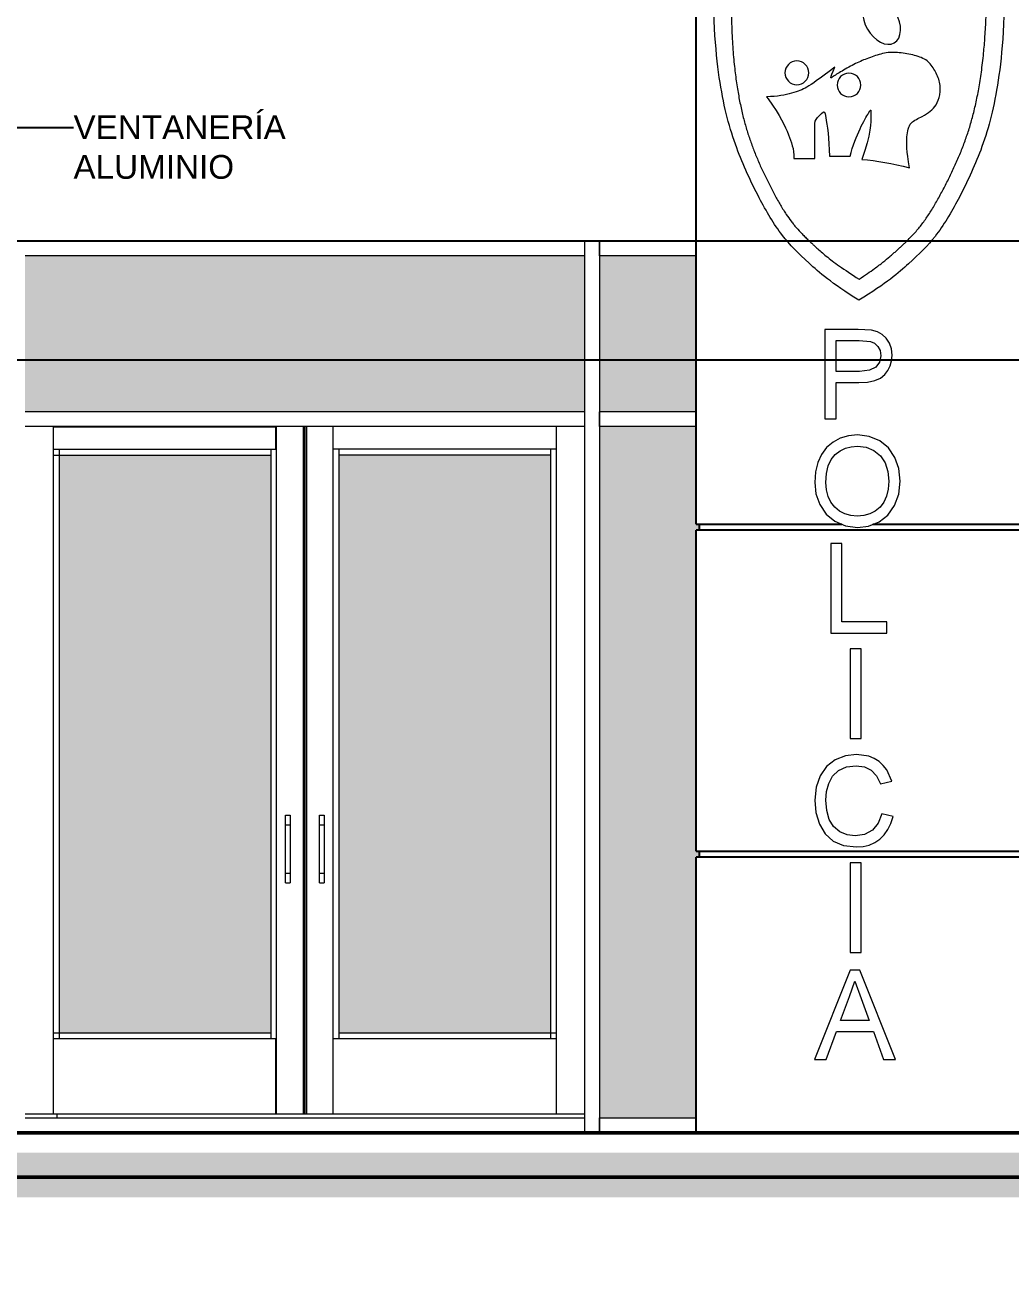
# Model space of a CAD drawing. Header units: inches. Extents: x -6 to 158, y 10 to 161.
# Drawn here: x 66.925 to 70.241, y 12.744 to 16.958 of the extents above; entities that cross this region are included whole.
import ezdxf
from ezdxf import colors
from ezdxf.entities.mleader import LeaderData, LeaderLine
from ezdxf.math import Vec2, Vec3

# ---------------------------------------------------------------- set-up
doc = ezdxf.new("R2010")
doc.units = ezdxf.units.IN
doc.header["$MEASUREMENT"] = 0
doc.linetypes.add('DASHED2', pattern=[9.525, 6.35, -3.175])
for name, color, linetype in [('10 HATCH 2', 9, 'Continuous'), ('4 Paredes', 5, 'Continuous'), ('6', 6, 'Continuous'), ('A-WALL-PATT', 9, 'Continuous'), ('Proy', 1, 'DASHED2'), ('TEXTO', 2, 'Continuous')]:
    doc.layers.add(name, color=color, linetype=linetype)
for name, color, linetype, lineweight in [('A-COLS', 3, 'Continuous', 9), ('A-DOOR', 2, 'Continuous', 9), ('A-FLOR', 5, 'Continuous', 9), ('A-GENM', 3, 'Continuous', 9), ('A-GLAZ-CWMG', 2, 'Continuous', 9), ('A-WALL', 5, 'Continuous', 9)]:
    doc.layers.add(name, color=color, linetype=linetype, lineweight=lineweight)
doc.styles.add('style1', font='micross.ttf')

# ---------------------------------------------------------------- blocks, each defined once
blk = doc.blocks.new('Dbl_Door_16780 - EFCO D300 Double-2139893-Section 3')
at = {"layer": 'A-DOOR'}
for p, q in [((7742.9, 62.7), (7742.9, 2375)), ((7742.9, 2374.7), (8490.1, 2374.7)), ((8490.1, 2374.7), (8490.1, 2298.5)), ((8492.9, 62.7), (8492.9, 2375)), ((8582.9, 2375), (8582.9, 62.7)), ((8588.5, 2375), (8588.5, 62.7)), ((8588.5, 62.7), (8588.5, 2375)), ((8593.8, 2375), (8593.8, 62.7)), ((8683.8, 62.7), (8683.8, 2375)), ((9434, 2375), (9434, 2299.2)), ((9434.1, 2375), (9434.1, 62.7)), ((8490.1, 2298.5), (7742.9, 2298.5)), ((7742.9, 2279.4), (8473.9, 2279.4)), ((7762, 2298.5), (7762, 316.7)), ((8473.9, 2298.5), (8473.9, 316.7)), ((9434, 2299.2), (8683.8, 2299.2)), ((8702.9, 2299.2), (8702.9, 316.7)), ((8702.9, 2280.2), (9415.1, 2280.2)), ((9415.1, 2299.2), (9415.1, 316.7)), ((8523.4, 1035.8), (8523.4, 1068.5)), ((8523.4, 1068.5), (8539.3, 1068.5)), ((8539.3, 1068.5), (8539.3, 1035.8)), ((8637.8, 1035.8), (8637.8, 1068.5)), ((8637.8, 1068.5), (8653.7, 1068.5)), ((8653.7, 1068.5), (8653.7, 1035.8)), ((8523.4, 872.7), (8523.4, 1035.8)), ((8523.4, 1035.8), (8539.3, 1035.8)), ((8539.3, 1035.8), (8539.3, 872.7)), ((8637.8, 872.7), (8637.8, 1035.8)), ((8637.8, 1035.8), (8653.7, 1035.8)), ((8653.7, 1035.8), (8653.7, 872.7)), ((8523.4, 839.9), (8523.4, 872.7)), ((8523.4, 872.7), (8539.3, 872.7)), ((8539.3, 872.7), (8539.3, 839.9)), ((8637.8, 839.9), (8637.8, 872.7)), ((8637.8, 872.7), (8653.7, 872.7)), ((8653.7, 872.7), (8653.7, 839.9)), ((8523.4, 839.9), (8539.3, 839.9)), ((8637.8, 839.9), (8653.7, 839.9)), ((7742.9, 335.8), (8473.9, 335.8)), ((7742.9, 316.7), (8490.1, 316.7)), ((8490.1, 316.7), (8490.1, 62.7)), ((8683.8, 316.7), (9433.6, 316.7)), ((8702.9, 335.8), (9433.6, 335.8)), ((9433.6, 335.8), (9433.6, 316.7)), ((9433.6, 316.7), (9433.6, 62.7)), ((7742.9, 62.7), (7647.7, 62.7)), ((8490.1, 62.7), (7742.9, 62.7)), ((8492.9, 62.7), (8490.1, 62.7)), ((8582.9, 62.7), (8492.9, 62.7)), ((8588.5, 62.7), (8582.9, 62.7)), ((8593.8, 62.7), (8588.5, 62.7)), ((8683.8, 62.7), (8593.8, 62.7)), ((9433.6, 62.7), (8683.8, 62.7)), ((9529.4, 62.7), (9434.1, 62.7))]:
    blk.add_line(p, q, dxfattribs=at)
blk = doc.blocks.new('Rectangular Mullion - 50 x 150mm-2139884-Section 3')
at = {"layer": 'A-GLAZ-CWMG'}
for p, q in [((9579.4, 2950), (9579.4, 3000)), ((9905, 2950), (9579.4, 2950))]:
    blk.add_line(p, q, dxfattribs=at)
blk = doc.blocks.new('Rectangular Mullion - 50 x 150mm-2140256-Section 3')
at = {"layer": 'A-GLAZ-CWMG'}
for p, q in [((9529.4, 3000), (9529.4, 2950)), ((9529.4, 2950), (7647.7, 2950))]:
    blk.add_line(p, q, dxfattribs=at)
blk = doc.blocks.new('Rectangular Mullion - 50 x 150mm-2139886-Section 3')
at = {"layer": 'A-GLAZ-CWMG'}
for p, q in [((9579.4, 0), (9579.4, 50)), ((9579.4, 50), (9905, 50))]:
    blk.add_line(p, q, dxfattribs=at)
blk = doc.blocks.new('Rectangular Mullion - 50 x 150mm-2140257-Section 3')
at = {"layer": 'A-GLAZ-CWMG'}
for p, q in [((7647.7, 50), (9529.4, 50)), ((9529.4, 50), (9529.4, 0))]:
    blk.add_line(p, q, dxfattribs=at)
blk = doc.blocks.new('Rectangular Mullion - 50 x 150mm-2139888-Section 3')
at = {"layer": 'A-GLAZ-CWMG'}
for p, q in [((9579.4, 2375), (9579.4, 2425)), ((9905, 2425), (9579.4, 2425)), ((9905, 2375), (9579.4, 2375))]:
    blk.add_line(p, q, dxfattribs=at)
blk = doc.blocks.new('Rectangular Mullion - 50 x 150mm-2140258-Section 3')
at = {"layer": 'A-GLAZ-CWMG'}
for p, q in [((9529.4, 2425), (7647.7, 2425)), ((9529.4, 2425), (9529.4, 2375)), ((9529.4, 2375), (7647.7, 2375))]:
    blk.add_line(p, q, dxfattribs=at)
blk = doc.blocks.new('Pilares 1 - Pilares 1-954423-Section 3')
at = {"layer": '6'}
for p, q in [((9905, 2046.5), (9905, 4086.5)), ((9905, 2046.5), (10394.7, 2046.5)), ((11016.4, 2026.5), (9905, 2026.5)), ((9905, 946.5), (9905, 2026.5)), ((9915, 2046.5), (9915, 2026.5)), ((10499.7, 2046.5), (11016.4, 2046.5)), ((9905, 946.5), (11016.4, 946.5)), ((9915, 946.5), (9915, 926.5)), ((11016.4, 926.5), (9905, 926.5)), ((9905, 0), (9905, 926.5))]:
    blk.add_line(p, q, dxfattribs=at)
blk = doc.blocks.new('Pilares 3 - Pilares 3-989209-Section 3')
at = {"layer": 'A-COLS'}
for p, q in [((10142, 3484.7), (10147.1, 3477.5)), ((10234, 3277.2), (10304.4, 3277.2)), ((10353.1, 3284.3), (10422.4, 3284.3))]:
    blk.add_line(p, q, dxfattribs=at)
at = {"layer": 'A-COLS', "flags": 128}
for points in [[(10486.2, 3813.2), (10477.8, 3806.4), (10471.3, 3797.1), (10466.9, 3785.5), (10465, 3772.2), (10465.5, 3757.6), (10468.5, 3742.4), (10473.7, 3727), (10481.1, 3712.1), (10490.3, 3698.3), (10501, 3686), (10512.8, 3675.8), (10525.1, 3668.1), (10537.6, 3663.1), (10549.8, 3661.1), (10561.1, 3662), (10571.2, 3666)], [(10571.2, 3666), (10579.7, 3672.8), (10586.2, 3682.1), (10590.5, 3693.7), (10592.5, 3707), (10592, 3721.6), (10589, 3736.8), (10583.8, 3752.2), (10576.4, 3767.1), (10567.2, 3780.9), (10556.5, 3793.2), (10544.7, 3803.3), (10532.4, 3811.1), (10519.9, 3816.1), (10507.7, 3818.1), (10496.4, 3817.2), (10486.2, 3813.2)]]:
    blk.add_lwpolyline(points, dxfattribs=at)
at = {"layer": 'A-COLS'}
for centre, start, end in [((10243.7, 3565.1), 0, 180), ((10243.7, 3565.1), 180, 0), ((10419, 3524.1), 0, 180), ((10419, 3524.1), 180, 0)]:
    blk.add_arc(centre, 40, start, end, dxfattribs=at)
for points, knots in [([(9961.7, 3927.9), (10138, 3975.2), (10346.5, 3993.4), (10516.7, 3993.4), (10731.5, 3967.1), (10943.6, 3914.2)], [-1.928201, -1.928201, -1.928201, -1.928201, -1.313495, -0.661863, 0, 0, 0, 0]), ([(10452.6, 2800), (10359.3, 2858.3), (10272, 2934.2), (10187.4, 3018.8), (10111.1, 3151), (10033.6, 3317.2), (9980.7, 3514.6), (9961.7, 3731.8), (9961.7, 3927.9)], [-3.230316, -3.230316, -3.230316, -3.230316, -2.852618, -2.428352, -1.930011, -1.338994, -0.676423, 0, 0, 0, 0]), ([(10883.1, 3867.2), (10830.3, 3879.7), (10738.6, 3899.7), (10652.3, 3914.6), (10595.8, 3922.3), (10558.7, 3926.4), (10525.5, 3929.3), (10494.9, 3931.4), (10466.7, 3932.9), (10431.4, 3934), (10397.8, 3934), (10362.9, 3932.9), (10339.8, 3931.8), (10320.3, 3930.6), (10305, 3929.6), (10289.2, 3928.4), (10270, 3926.9), (10246.8, 3924.6), (10209.2, 3920.2), (10155.8, 3912.1), (10088.7, 3898.3), (10040.6, 3886.4), (10021.9, 3881.5)], [0, 0, 0, 0, 0.175291, 0.350582, 0.438228, 0.525873, 0.613519, 0.701164, 0.78881, 0.876455, 1.051746, 1.139392, 1.227037, 1.27086, 1.314683, 1.358505, 1.402328, 1.468062, 1.533796, 1.665265, 1.796733, 1.873042, 1.873042, 1.873042, 1.873042]), ([(10021.9, 3881.5), (10021.8, 3842.9), (10022.4, 3773.1), (10025.5, 3687), (10030.4, 3616.1), (10035.8, 3566.6), (10040.7, 3530.8), (10044.7, 3505.3), (10049, 3481), (10055, 3450.3), (10063.3, 3414.4), (10074.5, 3374.4), (10087, 3336.3), (10101, 3298.8), (10116.5, 3261.6), (10133.2, 3225), (10151, 3188.9), (10169.5, 3153.4), (10188.4, 3119.7), (10206.7, 3090.4), (10221.7, 3069.3), (10232.9, 3054.9), (10244.7, 3040.9), (10257.5, 3027), (10272, 3012.3), (10283.8, 3000.9), (10294.5, 2990.8), (10303.7, 2982.3), (10313.1, 2973.7), (10325.4, 2962.7), (10347.8, 2943.8), (10383.7, 2916.3), (10426.6, 2887.6), (10452.8, 2871.1)], [0, 0, 0, 0, 0.14357, 0.287139, 0.430709, 0.574278, 0.646063, 0.717848, 0.789633, 0.861418, 1.004987, 1.148557, 1.292126, 1.435696, 1.579266, 1.722835, 1.866405, 2.009974, 2.153544, 2.297114, 2.413764, 2.472089, 2.530414, 2.647064, 2.70539, 2.763715, 2.82204, 2.851202, 2.880365, 2.93869, 2.997015, 3.113666, 3.230316, 3.230316, 3.230316, 3.230316]), ([(10943.6, 3914.2), (10942.7, 3720.1), (10922.9, 3505.2), (10869.7, 3310), (10792.2, 3145.8), (10716.1, 3015.4), (10632, 2932), (10545.2, 2857.3), (10452.6, 2800)], [-3.230316, -3.230316, -3.230316, -3.230316, -2.553893, -1.891322, -1.300305, -0.801964, -0.377698, 0, 0, 0, 0]), ([(10452.8, 2871.1), (10473, 2884.2), (10502.6, 2904.5), (10534.3, 2928.6), (10553.2, 2944.2), (10566.7, 2955.9), (10576.2, 2964.5), (10585.5, 2973), (10594.3, 2981.1), (10602.7, 2988.9), (10613.2, 2999), (10625.4, 3011.1), (10638.6, 3025), (10650.8, 3038.8), (10662.1, 3052.9), (10673.2, 3067.8), (10684.1, 3083.6), (10698.4, 3105.7), (10712.3, 3129.4), (10725.9, 3154.1), (10739.5, 3179.5), (10755.9, 3211.7), (10774.6, 3251), (10791.9, 3290.8), (10807.8, 3331.2), (10821.9, 3372), (10834.4, 3414.7), (10845.7, 3460.5), (10854, 3502.3), (10860.1, 3538.6), (10864.4, 3567.3), (10868.3, 3597.9), (10872.5, 3636.6), (10876.6, 3686.1), (10880.8, 3760.6), (10882.6, 3824.4), (10883.1, 3867.2)], [0.047837, 0.047837, 0.047837, 0.047837, 0.146833, 0.220249, 0.293665, 0.330373, 0.367081, 0.403789, 0.440498, 0.477206, 0.513914, 0.58733, 0.660746, 0.734163, 0.807579, 0.880995, 0.954412, 1.027828, 1.17466, 1.248077, 1.321493, 1.468325, 1.615158, 1.76199, 1.908823, 2.055656, 2.202488, 2.349321, 2.496153, 2.569569, 2.642986, 2.716402, 2.789818, 2.899943, 3.010067, 3.172666, 3.172666, 3.172666, 3.172666]), ([(10622.6, 3246), (10612.4, 3304), (10612.4, 3351.3), (10620.9, 3400.1), (10665.4, 3416.3), (10692.8, 3435.5), (10713.4, 3456), (10726.8, 3493.1), (10726.8, 3533.8), (10707.6, 3575), (10683.8, 3609.1), (10640.4, 3624.9), (10585.9, 3634.5), (10539.8, 3634.5), (10489.2, 3616.1), (10447.5, 3600.9), (10404.1, 3575.8), (10362.2, 3551.6), (10351.7, 3541.1), (10371.8, 3584.3)], [0, 0, 0, 0, 0.170278, 0.327936, 0.470406, 0.590565, 0.702093, 0.821501, 0.958902, 1.09866, 1.244382, 1.400884, 1.562256, 1.732032, 1.88985, 2.052081, 2.20837, 2.332278, 2.453518, 2.453518, 2.453518, 2.453518]), ([(10371.8, 3584.3), (10315.8, 3542.7), (10275, 3512.5), (10236.6, 3498.5), (10177, 3484.7), (10142, 3484.7)], [0, 0, 0, 0, 0.1765049, 0.343638, 0.4933945, 0.4933945, 0.4933945, 0.4933945]), ([(10147.1, 3477.5), (10188.7, 3418.1), (10214.2, 3363.5), (10234, 3308.9), (10234, 3277.2)], [0, 0, 0, 0, 0.2087756, 0.3729042, 0.3729042, 0.3729042, 0.3729042]), ([(10304.4, 3277.2), (10304.4, 3323.8), (10304.4, 3400.3), (10304.4, 3406.1), (10337.2, 3438.9), (10337.2, 3433.8), (10353.1, 3343.6), (10353.1, 3284.3)], [0, 0, 0, 0, 0.1410035, 0.28172, 0.3443666, 0.5008267, 0.671463, 0.671463, 0.671463, 0.671463]), ([(10422.4, 3284.3), (10441.8, 3356.7), (10492.8, 3445), (10492.8, 3440.5), (10492.8, 3423.4), (10492.8, 3358), (10462.2, 3274)], [0, 0, 0, 0, 0.1985469, 0.33373, 0.4289189, 0.6168195, 0.6168195, 0.6168195, 0.6168195])]:
    blk.add_open_spline(points, degree=3, knots=knots, dxfattribs=at)
blk.add_open_spline([(10462.2, 3274), (10511.5, 3269.7), (10564.9, 3260.4), (10622.6, 3246)], degree=3, dxfattribs=at)
blk = doc.blocks.new('Rectangular Mullion - 50 x 150mm-2139890-Section 3')
at = {"layer": 'A-GLAZ-CWMG'}
for p, q in [((9529.4, 3000), (9529.4, 2400)), ((9579.4, 3000), (9579.4, 2400))]:
    blk.add_line(p, q, dxfattribs=at)
blk = doc.blocks.new('Rectangular Mullion - 50 x 150mm-2139891-Section 3')
at = {"layer": 'A-GLAZ-CWMG'}
for p, q in [((9529.4, 2400), (9529.4, 0)), ((9579.4, 2400), (9579.4, 0))]:
    blk.add_line(p, q, dxfattribs=at)

msp = doc.modelspace()

# ---------------------------------------------------------------- hatches: boundary and pattern name
at = {"layer": '10 HATCH 2'}
h = msp.add_hatch(color=251, dxfattribs=at)
h.dxf.hatch_style = 1
h.paths.add_polyline_path([(66.3317, 13.0153), (66.3317, 13.1653), (54.0144, 13.1653), (54.0144, 13.0153)])
h.paths.add_polyline_path([(83.8683, 13.0153), (83.8683, 13.1653), (66.3317, 13.1653), (66.3317, 13.0153)])
h.paths.add_polyline_path([(81.3698, 12.7436), (82.0855, 12.7436), (82.0855, 13.0527), (81.3698, 13.0527)], flags=9)
at = {"layer": 'A-WALL-PATT', "lineweight": 18}
h = msp.add_hatch(color=256, dxfattribs=at)
h.dxf.hatch_style = 1
edge = h.paths.add_edge_path()
edge.add_line((66.3317, 15.6072), (65.7218, 15.6072))
edge.add_line((65.7218, 15.6072), (65.7224, 15.5673))
edge.add_line((65.7224, 15.5673), (65.7237, 15.5148))
edge.add_line((65.7237, 15.5148), (65.7256, 15.4595))
edge.add_line((65.7256, 15.4595), (65.7278, 15.4016))
edge.add_line((65.7278, 15.4016), (65.7301, 15.3417))
edge.add_line((65.7301, 15.3417), (65.7321, 15.2801))
edge.add_line((65.7321, 15.2801), (65.7338, 15.2171))
edge.add_line((65.7338, 15.2171), (65.7347, 15.1533))
edge.add_line((65.7347, 15.1533), (65.7347, 15.089))
edge.add_line((65.7347, 15.089), (65.7335, 15.0246))
edge.add_line((65.7335, 15.0246), (65.7309, 14.9605))
edge.add_line((65.7309, 14.9605), (65.7265, 14.8971))
edge.add_line((65.7265, 14.8971), (65.7202, 14.8348))
edge.add_line((65.7202, 14.8348), (65.7117, 14.774))
edge.add_line((65.7117, 14.774), (65.7007, 14.7152))
edge.add_line((65.7007, 14.7152), (65.6869, 14.6586))
edge.add_line((65.6869, 14.6586), (65.6702, 14.6047))
edge.add_line((65.6702, 14.6047), (65.6672, 14.6057))
edge.add_line((65.6672, 14.6057), (65.6621, 14.6075))
edge.add_line((65.6621, 14.6075), (65.6629, 14.6029))
edge.add_line((65.6629, 14.6029), (65.6598, 14.5865))
edge.add_line((65.6598, 14.5865), (65.6573, 14.565))
edge.add_line((65.6573, 14.565), (65.6576, 14.5579))
edge.add_line((65.6576, 14.5579), (65.6582, 14.5548))
edge.add_line((65.6582, 14.5548), (65.6617, 14.5463))
edge.add_line((65.6617, 14.5463), (65.6651, 14.5382))
edge.add_line((65.6651, 14.5382), (65.6671, 14.5305))
edge.add_line((65.6671, 14.5305), (65.6674, 14.5217))
edge.add_line((65.6674, 14.5217), (65.6655, 14.5108))
edge.add_line((65.6655, 14.5108), (65.6601, 14.4954))
edge.add_ellipse((65.6487, 14.5013), major_axis=(-0.0117, 0.005), ratio=0.330714, start_angle=142.6295, end_angle=182.5688, ccw=False)
edge.add_ellipse((65.6487, 14.5013), major_axis=(-0.0117, 0.005), ratio=0.330714, start_angle=111.9131, end_angle=142.6295, ccw=False)
edge.add_line((65.6515, 14.4958), (65.6515, 13.7783))
edge.add_line((65.6515, 13.7783), (66.0408, 13.7783))
edge.add_line((66.0408, 13.7783), (66.0408, 13.2822))
edge.add_line((66.0408, 13.2822), (66.3317, 13.2822))
edge.add_line((66.3317, 13.2822), (66.3317, 15.6072))
h.paths.add_polyline_path([(65.5245, 15.6072), (65.3065, 15.6072), (65.3065, 13.7783), (65.5245, 13.7783)])
h.paths.add_polyline_path([(65.5245, 16.1822), (65.3065, 16.1822), (65.3065, 15.6572), (65.5245, 15.6572)])
h.paths.add_polyline_path([(66.3317, 16.1822), (65.7402, 16.1822), (65.7397, 16.1516), (65.7388, 16.1216), (65.7377, 16.0915), (65.7363, 16.0613), (65.7347, 16.0308), (65.7329, 15.9997), (65.7311, 15.9679), (65.7293, 15.9351), (65.7276, 15.9012), (65.7259, 15.866), (65.7244, 15.8294), (65.7232, 15.791), (65.7222, 15.7508), (65.7216, 15.7085), (65.7214, 15.6639), (65.7214, 15.6572), (66.3317, 15.6572)])
h.paths.add_polyline_path([(66.8748, 16.1822), (66.4315, 16.1822), (66.3317, 16.1822), (66.3317, 15.6572), (66.4315, 15.6572), (66.8748, 15.6572)])
h.paths.add_polyline_path([(66.8748, 15.6072), (66.4315, 15.6072), (66.3317, 15.6072), (66.3317, 13.2822), (66.4315, 13.2822), (66.8748, 13.2822)])
h.paths.add_polyline_path([(68.8065, 16.1822), (66.9248, 16.1822), (66.9248, 15.6572), (68.8065, 15.6572)])
h.paths.add_polyline_path([(67.751, 15.5116), (67.0391, 15.5116), (67.0391, 13.568), (67.751, 13.568)])
h.paths.add_polyline_path([(68.6922, 15.5124), (67.98, 15.5124), (67.98, 13.568), (68.6922, 13.568)])
h.paths.add_polyline_path([(69.1822, 15.2587), (69.1922, 15.2587), (69.1922, 15.2787), (69.1822, 15.2787), (69.1822, 15.6072), (68.8565, 15.6072), (68.8565, 13.2822), (69.1822, 13.2822), (69.1822, 14.1587), (69.1922, 14.1587), (69.1922, 14.1787), (69.1822, 14.1787)])
h.paths.add_polyline_path([(69.1822, 16.1822), (68.8565, 16.1822), (68.8565, 15.6572), (69.1822, 15.6572)])

# ---------------------------------------------------------------- linework, layer by layer
at = {"layer": '4 Paredes'}
msp.add_line((65.7402, 16.2322), (69.1822, 16.2322), dxfattribs=at)
at = {"layer": '6'}
msp.add_lwpolyline([(54.0144, 13.0822), (83.8683, 13.0822), (83.8683, 13.2322), (54.0144, 13.2322)], close=True, dxfattribs=at)
at = {"layer": 'A-FLOR', "lineweight": 50}
for p, q in [((72.4927, 13.2322), (54.6772, 13.2322)), ((54.6772, 13.0822), (72.4927, 13.0822))]:
    msp.add_line(p, q, dxfattribs=at)
at = {"layer": 'A-GENM'}
for p, q in [((69.7265, 15.9344), (69.6148, 15.9344)), ((69.6148, 15.9344), (69.6148, 15.633)), ((69.7716, 15.9315), (69.7265, 15.9344)), ((69.7916, 15.9261), (69.7716, 15.9315)), ((69.6525, 15.7931), (69.6525, 15.8967)), ((69.6525, 15.8967), (69.7304, 15.8967)), ((69.7304, 15.8967), (69.7681, 15.8941)), ((69.7681, 15.8941), (69.7823, 15.8878)), ((69.8082, 15.9174), (69.7916, 15.9261)), ((69.8215, 15.9049), (69.8082, 15.9174)), ((69.8319, 15.8883), (69.8215, 15.9049)), ((69.8386, 15.8686), (69.8319, 15.8883)), ((69.7823, 15.8878), (69.7935, 15.877)), ((69.7935, 15.877), (69.8008, 15.8628)), ((69.8008, 15.8628), (69.8032, 15.8458)), ((69.8409, 15.8472), (69.8386, 15.8686)), ((69.8393, 15.8287), (69.8409, 15.8472)), ((69.7868, 15.8069), (69.7647, 15.7966)), ((69.7991, 15.8236), (69.7868, 15.8069)), ((69.8032, 15.8458), (69.7991, 15.8236)), ((69.8272, 15.7961), (69.8348, 15.8117)), ((69.8348, 15.8117), (69.8393, 15.8287)), ((69.7313, 15.7931), (69.6525, 15.7931)), ((69.7647, 15.7966), (69.7313, 15.7931)), ((69.7583, 15.7571), (69.7826, 15.7621)), ((69.7826, 15.7621), (69.8021, 15.7704)), ((69.8021, 15.7704), (69.8166, 15.7821)), ((69.8166, 15.7821), (69.8272, 15.7961)), ((69.6525, 15.633), (69.6525, 15.7554)), ((69.6525, 15.7554), (69.7291, 15.7554)), ((69.7291, 15.7554), (69.7583, 15.7571)), ((69.6148, 15.633), (69.6525, 15.633)), ((69.6424, 15.5553), (69.6209, 15.5368)), ((69.6669, 15.5685), (69.6424, 15.5553)), ((69.6943, 15.5764), (69.6669, 15.5685)), ((69.7246, 15.5791), (69.6943, 15.5764)), ((69.7641, 15.5741), (69.7246, 15.5791)), ((69.7995, 15.5592), (69.7641, 15.5741)), ((69.829, 15.5354), (69.7995, 15.5592)), ((69.6033, 15.5136), (69.5908, 15.4863)), ((69.6209, 15.5368), (69.6033, 15.5136)), ((69.6361, 15.4968), (69.6498, 15.5133)), ((69.6498, 15.5133), (69.6663, 15.5256)), ((69.6663, 15.5256), (69.6843, 15.5344)), ((69.6843, 15.5344), (69.7038, 15.5396)), ((69.7038, 15.5396), (69.7248, 15.5414)), ((69.7248, 15.5414), (69.7539, 15.5377)), ((69.7539, 15.5377), (69.7801, 15.5268)), ((69.7801, 15.5268), (69.8017, 15.5092)), ((69.8017, 15.5092), (69.8175, 15.4856)), ((69.8504, 15.5038), (69.829, 15.5354)), ((69.5908, 15.4863), (69.5832, 15.4551)), ((69.6203, 15.4499), (69.6262, 15.4757)), ((69.6262, 15.4757), (69.6361, 15.4968)), ((69.8175, 15.4856), (69.8271, 15.4568)), ((69.8636, 15.4659), (69.8504, 15.5038)), ((69.5832, 15.4551), (69.5807, 15.4197)), ((69.6184, 15.4193), (69.6203, 15.4499)), ((69.8271, 15.4568), (69.8303, 15.4235)), ((69.868, 15.4232), (69.8636, 15.4659)), ((69.5807, 15.4197), (69.585, 15.3812)), ((69.6203, 15.3944), (69.6184, 15.4193)), ((69.6259, 15.3722), (69.6203, 15.3944)), ((69.8284, 15.3969), (69.8228, 15.3736)), ((69.8303, 15.4235), (69.8284, 15.3969)), ((69.8633, 15.3799), (69.868, 15.4232)), ((69.585, 15.3812), (69.5979, 15.3447)), ((69.5979, 15.3447), (69.6192, 15.313)), ((69.6353, 15.3528), (69.6259, 15.3722)), ((69.6485, 15.3363), (69.6353, 15.3528)), ((69.8135, 15.3535), (69.8004, 15.3366)), ((69.8228, 15.3736), (69.8135, 15.3535)), ((69.8272, 15.3097), (69.8495, 15.3414)), ((69.8495, 15.3414), (69.8633, 15.3799)), ((69.6192, 15.313), (69.6485, 15.2888)), ((69.6645, 15.323), (69.6485, 15.3363)), ((69.6825, 15.3135), (69.6645, 15.323)), ((69.7023, 15.3078), (69.6825, 15.3135)), ((69.7241, 15.306), (69.7023, 15.3078)), ((69.7463, 15.3079), (69.7241, 15.306)), ((69.7664, 15.3136), (69.7463, 15.3079)), ((69.7844, 15.3232), (69.7664, 15.3136)), ((69.8004, 15.3366), (69.7844, 15.3232)), ((69.7973, 15.2868), (69.8272, 15.3097)), ((69.6485, 15.2888), (69.6842, 15.2734)), ((69.6842, 15.2734), (69.7243, 15.2683)), ((69.7243, 15.2683), (69.7621, 15.2729)), ((69.7621, 15.2729), (69.7973, 15.2868)), ((69.6725, 15.2144), (69.6348, 15.2144)), ((69.6348, 15.2144), (69.6348, 14.913)), ((69.6725, 14.9507), (69.6725, 15.2144)), ((69.8232, 14.9507), (69.6725, 14.9507)), ((69.8232, 14.913), (69.8232, 14.9507)), ((69.6348, 14.913), (69.8232, 14.913)), ((69.7372, 14.8594), (69.6995, 14.8594)), ((69.6995, 14.8594), (69.6995, 14.558)), ((69.7372, 14.558), (69.7372, 14.8594)), ((69.6995, 14.558), (69.7372, 14.558)), ((69.6838, 14.4995), (69.6493, 14.4859)), ((69.7217, 14.5041), (69.6838, 14.4995)), ((69.763, 14.4982), (69.7217, 14.5041)), ((69.781, 14.4909), (69.763, 14.4982)), ((69.6202, 14.4636), (69.5986, 14.4328)), ((69.6493, 14.4859), (69.6202, 14.4636)), ((69.6613, 14.4503), (69.6879, 14.4624)), ((69.6879, 14.4624), (69.7202, 14.4664)), ((69.7202, 14.4664), (69.7483, 14.4628)), ((69.7483, 14.4628), (69.7711, 14.4519)), ((69.7971, 14.4806), (69.781, 14.4909)), ((69.8113, 14.4677), (69.7971, 14.4806)), ((69.8231, 14.4523), (69.8113, 14.4677)), ((69.5986, 14.4328), (69.5852, 14.3949)), ((69.628, 14.407), (69.6411, 14.4314)), ((69.6411, 14.4314), (69.6613, 14.4503)), ((69.7711, 14.4519), (69.789, 14.433)), ((69.789, 14.433), (69.802, 14.4055)), ((69.802, 14.4055), (69.8397, 14.4145)), ((69.8397, 14.4145), (69.8231, 14.4523)), ((69.5852, 14.3949), (69.5807, 14.351)), ((69.6184, 14.351), (69.6208, 14.3794)), ((69.6208, 14.3794), (69.628, 14.407)), ((69.5807, 14.351), (69.5847, 14.3093)), ((69.6212, 14.3162), (69.6184, 14.351)), ((69.5847, 14.3093), (69.5965, 14.2704)), ((69.6297, 14.2861), (69.6212, 14.3162)), ((69.8067, 14.3051), (69.7946, 14.2729)), ((69.8444, 14.2954), (69.8067, 14.3051)), ((69.837, 14.272), (69.8444, 14.2954)), ((69.5965, 14.2704), (69.6159, 14.2373)), ((69.6443, 14.2619), (69.6297, 14.2861)), ((69.6651, 14.2447), (69.6443, 14.2619)), ((69.6901, 14.2344), (69.6651, 14.2447)), ((69.7748, 14.2496), (69.7486, 14.2356)), ((69.7946, 14.2729), (69.7748, 14.2496)), ((69.8146, 14.234), (69.827, 14.2515)), ((69.827, 14.2515), (69.837, 14.272)), ((69.6159, 14.2373), (69.6425, 14.2131)), ((69.6425, 14.2131), (69.6772, 14.1982)), ((69.7171, 14.231), (69.6901, 14.2344)), ((69.7486, 14.2356), (69.7171, 14.231)), ((69.7639, 14.1998), (69.7827, 14.208)), ((69.7827, 14.208), (69.7997, 14.2194)), ((69.7997, 14.2194), (69.8146, 14.234)), ((69.6772, 14.1982), (69.7209, 14.1933)), ((69.7209, 14.1933), (69.7433, 14.1949)), ((69.7433, 14.1949), (69.7639, 14.1998)), ((69.7372, 14.1394), (69.6995, 14.1394)), ((69.6995, 14.1394), (69.6995, 13.838)), ((69.7372, 13.838), (69.7372, 14.1394)), ((69.6995, 13.838), (69.7372, 13.838)), ((69.7, 13.7794), (69.5797, 13.478)), ((69.6973, 13.6904), (69.7161, 13.7417)), ((69.7321, 13.7794), (69.7, 13.7794)), ((69.7161, 13.7417), (69.7372, 13.6839)), ((69.8524, 13.478), (69.7321, 13.7794)), ((69.6678, 13.6098), (69.6973, 13.6904)), ((69.7372, 13.6839), (69.7643, 13.6098)), ((69.6195, 13.478), (69.654, 13.5722)), ((69.654, 13.5722), (69.7781, 13.5722)), ((69.7643, 13.6098), (69.6678, 13.6098)), ((69.7781, 13.5722), (69.8126, 13.478)), ((69.5797, 13.478), (69.6195, 13.478)), ((69.8126, 13.478), (69.8524, 13.478))]:
    msp.add_line(p, q, dxfattribs=at)
at = {"layer": 'A-WALL'}
msp.add_line((67.0315, 13.2949), (67.0315, 13.2822), dxfattribs=at)
at = {"layer": 'Proy', "color": 253, "ltscale": 0.75}
for p, q in [((59.1022, 16.2322), (82.2583, 16.2322)), ((59.0272, 15.8322), (78.8075, 15.8322))]:
    msp.add_line(p, q, dxfattribs=at)
at = {"layer": 'Proy', "ltscale": 0.75}
msp.add_line((59.1022, 13.2322), (82.2583, 13.2322), dxfattribs=at)

# ---------------------------------------------------------------- block references
at = {"layer": '6', "xscale": 0.001, "yscale": 0.001, "zscale": 0.001}
msp.add_blockref('Pilares 1 - Pilares 1-954423-Section 3', (59.2771, 13.2322), dxfattribs=at)
at = {"layer": 'A-COLS', "xscale": 0.001, "yscale": 0.001, "zscale": 0.001}
msp.add_blockref('Pilares 3 - Pilares 3-989209-Section 3', (59.2771, 13.2322), dxfattribs=at)
at = {"layer": 'A-DOOR', "xscale": 0.001, "yscale": 0.001, "zscale": 0.001}
msp.add_blockref('Dbl_Door_16780 - EFCO D300 Double-2139893-Section 3', (59.2771, 13.2322), dxfattribs=at)
at = {"layer": 'A-GLAZ-CWMG', "xscale": 0.001, "yscale": 0.001, "zscale": 0.001}
for name in ['Rectangular Mullion - 50 x 150mm-2140256-Section 3', 'Rectangular Mullion - 50 x 150mm-2139890-Section 3', 'Rectangular Mullion - 50 x 150mm-2139884-Section 3', 'Rectangular Mullion - 50 x 150mm-2140258-Section 3', 'Rectangular Mullion - 50 x 150mm-2139888-Section 3', 'Rectangular Mullion - 50 x 150mm-2139891-Section 3', 'Rectangular Mullion - 50 x 150mm-2140257-Section 3', 'Rectangular Mullion - 50 x 150mm-2139886-Section 3']:
    msp.add_blockref(name, (59.2771, 13.2322), dxfattribs=at)

# ---------------------------------------------------------------- leaders
at = {"layer": 'TEXTO'}
ml = msp.add_multileader_mtext('Standard', dxfattribs=at)
ml.set_content('{\\C3;VENTANERÍA ALUMINIO }', color=256, style='style1')
ml.set_leader_properties(color=1, linetype='ByLayer', lineweight=-1)
ml.build(insert=Vec2(0, 0))
ml.multileader.update_dxf_attribs({"text_right_attachment_type": 2, "dogleg_length": 4.0199, "arrow_head_size": 0.125, "scale": 0.05})
ctx = ml.context
ctx.base_point, ctx.scale, ctx.char_height, ctx.arrow_head_size, ctx.landing_gap_size, ctx.plane_origin = Vec3(67.0877, 16.6136), 0.05, 0.08, 0.125, 0, Vec3(66.2308, 16.9626)
ctx.right_attachment = 2
notes = []
notes.append((ctx, [(0, (1, 1, 0), (66.8867, 16.6136), (1, 0), 0.201, [(0, [(66.6877, 16.2322)], 0, [])])]))
ctx.mtext.insert, ctx.mtext.width, ctx.mtext.flow_direction = Vec3(67.0877, 16.6543), 0.91963, 5
for ctx, leaders in notes:
    for number, flags, end, landing, length, lines in leaders:
        leader = LeaderData()
        leader.index, (leader.has_last_leader_line, leader.has_dogleg_vector, leader.attachment_direction) = number, flags
        leader.last_leader_point, leader.dogleg_vector, leader.dogleg_length = Vec3(end), Vec3(landing), length
        for number, points, colour, breaks in lines:
            line = LeaderLine()
            line.index, line.vertices, line.color, line.breaks = number, Vec3.list(points), colors.encode_raw_color(colour), breaks
            leader.lines.append(line)
        ctx.leaders.append(leader)

doc.saveas('drawing.dxf')
